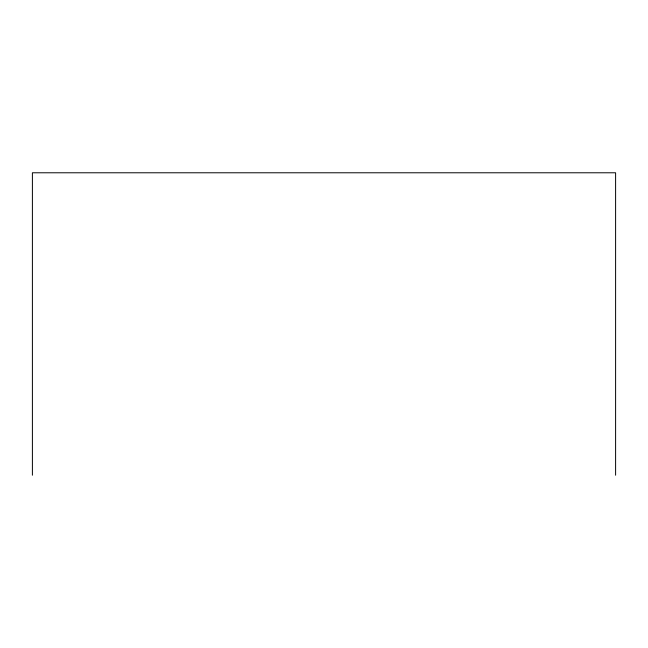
<?xml version="1.0" encoding="UTF-8"?>
<svg xmlns="http://www.w3.org/2000/svg" width="648" height="648" viewBox="0 0 648 648"><rect width="100%" height="100%" fill="white"/><g stroke="black" fill="none" stroke-linecap="round" stroke-linejoin="round"><path stroke-width="0.97" d="M615.6 475.219L615.6 172.781L32.4 172.781L32.4 475.219"/></g></svg>
